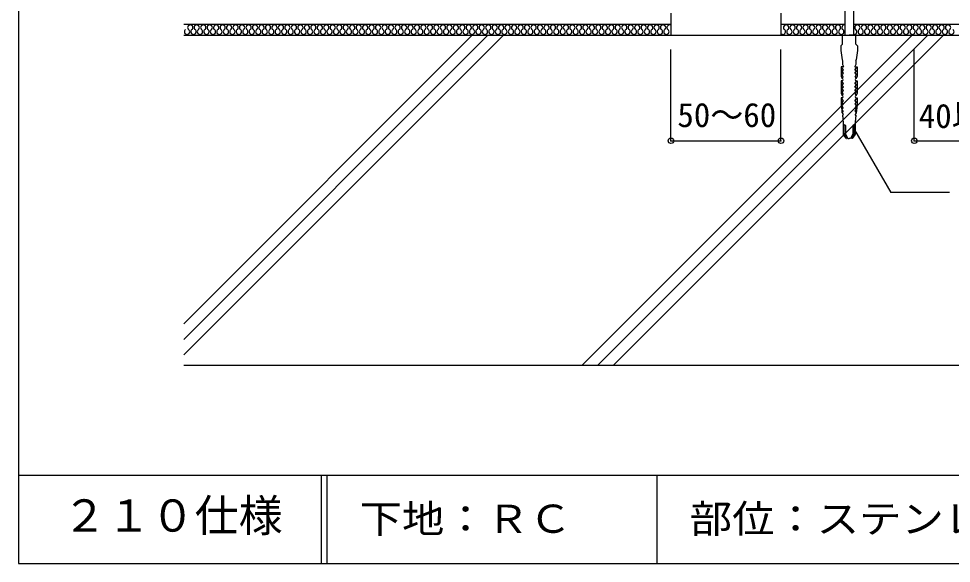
# Model space of a CAD drawing. Units: millimetres, scale not verified. Extents: x -372 to 428, y -616 to 614.
# Drawn here: x -372.5 to 51.4, y -615.6 to -368.1 of the extents above; entities that cross this region are included whole.
import ezdxf
from ezdxf.enums import TextEntityAlignment as Align

# ---------------------------------------------------------------- set-up
doc = ezdxf.new("R2010")
doc.units = ezdxf.units.MM
doc.header["$LTSCALE"] = 5
doc.header["$PDMODE"] = 32
doc.header["$PDSIZE"] = 2.5
for name, color, linetype in [('2-2_in line', 7, 'Continuous'), ('2-3', 3, 'Continuous'), ('2-7_ビス', 7, 'Continuous'), ('2-8_drain他', 4, 'Continuous'), ('2-A_moji', 7, 'Continuous'), ('2-B_dim', 7, 'Continuous'), ('2-D_ハッチ他', 4, 'Continuous'), ('2-E_con他', 4, 'Continuous'), ('F-2', 7, 'Continuous'), ('F-5', 6, 'Continuous'), ('F-7', 1, 'Continuous'), ('F-A', 7, 'Continuous')]:
    doc.layers.add(name, color=color, linetype=linetype)
doc.styles.add('HG丸ｺﾞｼｯｸM-PRO', font='')
doc.styles.add('ＭＳ ゴシック', font='')
doc.styles.get('HG丸ｺﾞｼｯｸM-PRO').set_extended_font_data('HG丸ｺﾞｼｯｸM-PRO')
doc.styles.get('ＭＳ ゴシック').set_extended_font_data('MS Gothic')

msp = doc.modelspace()

# ---------------------------------------------------------------- linework, layer by layer
at = {"layer": '2-2_in line'}
for p, q in [((-297.485, -370.583), (-76.022, -370.583)), ((-26.022, -370.583), (2.978, -370.583)), ((6.978, -370.583), (352.515, -370.583)), ((-297.485, -375.583), (352.515, -375.583))]:
    msp.add_line(p, q, dxfattribs=at)
at = {"layer": '2-3'}
msp.add_line((-297.485, -525.583), (352.515, -525.583), dxfattribs=at)
at = {"layer": '2-7_ビス'}
for p, q in [((2.978, -363.583), (2.978, -375.583)), ((6.978, -363.583), (6.978, -375.583)), ((1.809, -395.207), (1.809, -395.207)), ((1.809, -395.207), (1.809, -395.207)), ((8.146, -395.207), (8.146, -395.207)), ((8.146, -395.207), (8.146, -395.207)), ((1.808, -410.874), (2.242, -411.698)), ((8.147, -410.874), (7.713, -411.698))]:
    msp.add_line(p, q, dxfattribs=at)
for points in [[(1.978, -379.678), (1.978, -375.583), (4.978, -375.583)], [(7.978, -379.678), (7.978, -375.583), (4.978, -375.583)], [(1.978, -379.678), (1.228, -380.503), (1.228, -382.601), (1.776, -386.719), (2.018, -387.126), (1.978, -387.126), (1.978, -388.941), (2.411, -389.765)], [(7.978, -379.678), (8.728, -380.503), (8.728, -382.601), (8.179, -386.719), (7.937, -387.126), (7.978, -387.126), (7.978, -388.941), (7.545, -389.765)], [(2.281, -390.012), (1.303, -390.012), (1.303, -394.246), (1.804, -395.207), (1.809, -395.207)], [(2.349, -391.332), (1.841, -390.507), (1.841, -390.012)], [(2.349, -392.898), (1.841, -392.074), (1.841, -391.596), (2.19, -391.579)], [(2.292, -394.465), (1.841, -393.641), (1.841, -393.163), (2.189, -393.146)], [(7.606, -391.332), (8.114, -390.507), (8.114, -390.012)], [(7.606, -392.898), (8.114, -392.074), (8.114, -391.596), (7.765, -391.579)], [(7.663, -394.465), (8.114, -393.641), (8.114, -393.163), (7.766, -393.146)], [(7.674, -390.012), (8.653, -390.012), (8.653, -394.246), (8.151, -395.207), (8.146, -395.207)], [(1.841, -396.279), (1.303, -396.279), (1.303, -402.076), (1.809, -403.04)], [(1.809, -395.207), (1.813, -394.73), (2.13, -394.712)], [(2.349, -397.598), (1.841, -396.774), (1.841, -396.279)], [(2.349, -399.165), (1.841, -398.341), (1.841, -397.863), (2.189, -397.846)], [(7.606, -397.598), (8.114, -396.774), (8.114, -396.279)], [(7.606, -399.165), (8.114, -398.341), (8.114, -397.863), (7.766, -397.846)], [(8.146, -395.207), (8.143, -394.73), (7.825, -394.712)], [(8.114, -396.279), (8.653, -396.279), (8.653, -402.076), (8.146, -403.04)], [(1.809, -403.041), (1.812, -402.563), (2.133, -402.546)], [(2.349, -400.732), (1.841, -399.907), (1.841, -399.43), (2.189, -399.412)], [(2.292, -402.298), (1.841, -401.474), (1.841, -400.996), (2.189, -400.979)], [(7.606, -400.732), (8.114, -399.907), (8.114, -399.43), (7.766, -399.412)], [(7.663, -402.298), (8.114, -401.474), (8.114, -400.996), (7.766, -400.979)], [(8.146, -403.041), (8.143, -402.563), (7.822, -402.546)], [(1.841, -404.112), (1.303, -404.112), (1.303, -407.361), (1.808, -410.874), (1.809, -410.396), (2.118, -410.379)], [(2.317, -406.998), (1.837, -406.174), (1.841, -405.696), (2.189, -405.679)], [(2.349, -405.432), (1.841, -404.607), (1.841, -404.112)], [(7.606, -405.432), (8.114, -404.607), (8.114, -404.112)], [(7.638, -406.998), (8.119, -406.174), (8.114, -405.696), (7.766, -405.679)], [(8.114, -404.112), (8.653, -404.112), (8.653, -407.361), (8.147, -410.874), (8.146, -410.396), (7.837, -410.379)], [(2.262, -410.132), (1.812, -409.307), (1.814, -408.83), (2.136, -408.812)], [(2.285, -408.565), (1.821, -407.741), (1.825, -407.263), (2.16, -407.246)], [(7.67, -408.565), (8.134, -407.741), (8.13, -407.263), (7.796, -407.246)], [(7.693, -410.132), (8.143, -409.307), (8.141, -408.83), (7.819, -408.812)], [(2.112, -411.946), (1.978, -411.946), (1.978, -412.729), (2.128, -412.729), (2.128, -414.337), (2.134, -414.337)], [(2.184, -414.667), (2.184, -420.617), (2.625, -421.269), (3.628, -422.583), (3.777, -422.583), (2.692, -420.617), (2.692, -416.646)], [(7.771, -414.667), (7.771, -420.617), (7.33, -421.269), (6.328, -422.583), (6.178, -422.583), (7.263, -420.617), (7.263, -416.646)], [(7.843, -411.946), (7.978, -411.946), (7.978, -412.729), (7.828, -412.729), (7.828, -414.337), (7.821, -414.337)], [(3.275, -416.646), (3.275, -420.617), (4.36, -422.583), (4.978, -422.583)], [(6.68, -416.646), (6.68, -420.617), (5.595, -422.583), (4.978, -422.583)]]:
    msp.add_lwpolyline(points, dxfattribs=at)
for centre, major_axis, start_param, end_param in [((2.27, -389.841), (0, -0.172), 0.06848, 2.1628795), ((7.685, -389.841), (0, -0.172), 4.1203058, 6.2147054), ((2.142, -391.356), (0, -0.229), 0.2312026, 1.6765256), ((2.142, -392.923), (0, -0.229), 0.2312026, 1.6765256), ((7.813, -391.356), (0, -0.229), 4.6066597, 6.0519827), ((7.813, -392.923), (0, -0.229), 4.6066597, 6.0519827), ((1.787, -395.743), (0, -0.536), 0.0442118, 3.0973809), ((2.085, -394.489), (0, -0.229), 0.2312026, 1.6765256), ((2.142, -397.623), (0, -0.229), 0.2312026, 1.6765256), ((7.813, -397.623), (0, -0.229), 4.6066597, 6.0519827), ((7.87, -394.489), (0, -0.229), 4.6066597, 6.0519827), ((8.168, -395.743), (0, -0.536), 3.1858044, 6.2389735), ((2.084, -402.323), (0, -0.229), 0.2312026, 1.6765256), ((2.142, -399.189), (0, -0.229), 0.2312026, 1.6765256), ((2.142, -400.756), (0, -0.229), 0.2312026, 1.6765256), ((7.813, -399.189), (0, -0.229), 4.6066597, 6.0519827), ((7.813, -400.756), (0, -0.229), 4.6066597, 6.0519827), ((7.871, -402.323), (0, -0.229), 4.6066597, 6.0519827), ((1.787, -403.576), (0, -0.536), 0.0442118, 3.0973809), ((2.142, -405.456), (0, -0.229), 0.2312026, 1.6765256), ((7.813, -405.456), (0, -0.229), 4.6066597, 6.0519827), ((8.168, -403.576), (0, -0.536), 3.1858044, 6.2389735), ((2.055, -410.156), (0, -0.229), 0.2312026, 1.6765256), ((2.077, -408.589), (0, -0.229), 0.2312026, 1.6765256), ((2.109, -407.023), (0, -0.229), 0.2312026, 1.6765256), ((7.846, -407.023), (0, -0.229), 4.6066597, 6.0519827), ((7.878, -408.589), (0, -0.229), 4.6066597, 6.0519827), ((7.9, -410.156), (0, -0.229), 4.6066597, 6.0519827), ((2.099, -411.773), (0, -0.174), 0.0818475, 2.1771705), ((1.458, -414.631), (0, -0.8), 1.5261677, 1.947508), ((7.856, -411.773), (0, -0.174), 4.1060148, 6.2013378), ((8.497, -414.631), (0, -0.8), 4.3356773, 4.7570176), ((2.984, -416.656), (0, -0.321), 1.5390306, 4.6806232), ((6.972, -416.656), (0, -0.321), 1.6025621, 4.7441547)]:
    msp.add_ellipse(centre, major_axis=major_axis, ratio=0.909574, start_param=start_param, end_param=end_param, dxfattribs=at)
at = {"layer": '2-8_drain他', "color": 7}
for p, q in [((-76.022, -365.583), (-76.022, -375.583)), ((-26.022, -365.583), (-26.022, -375.583))]:
    msp.add_line(p, q, dxfattribs=at)
at = {"layer": '2-A_moji'}
for p in [(7.422, -418.54), (50.555, -447.016)]:
    msp.add_line(p, (23.863, -447.016), dxfattribs=at)
at = {"layer": '2-B_dim'}
for p, q in [((-76.022, -423.575), (-76.022, -382.046)), ((-26.022, -423.575), (-26.022, -382.046)), ((34.603, -423.575), (34.603, -382.046)), ((-76.022, -423.575), (-26.022, -423.575))]:
    msp.add_line(p, q, dxfattribs=at)
msp.add_lwpolyline([(34.603, -423.575), (84.603, -423.575), (84.603, -382.046)], dxfattribs=at)
for p in [(-76.022, -423.575), (-26.022, -423.575)]:
    msp.add_point(p, dxfattribs=at)
at = {"layer": '2-B_dim', "color": 1}
msp.add_point((34.603, -423.575), dxfattribs=at)
at = {"layer": '2-D_ハッチ他'}
for centre, start, end in [((-294.483, -372.124), 307.52351, 232.47649), ((-291.539, -372.124), 307.52351, 232.47649), ((-288.595, -372.124), 307.52351, 232.47649), ((-285.651, -372.124), 307.52351, 232.47649), ((-282.707, -372.124), 307.52351, 232.47649), ((-279.764, -372.124), 307.52351, 232.47649), ((-276.82, -372.124), 307.52351, 232.47649), ((-273.876, -372.124), 307.52351, 232.47649), ((-270.932, -372.124), 307.52351, 232.47649), ((-267.988, -372.124), 307.52351, 232.47649), ((-265.044, -372.124), 307.52351, 232.47649), ((-262.1, -372.124), 307.52351, 232.47649), ((-259.156, -372.124), 307.52351, 232.47649), ((-256.212, -372.124), 307.52351, 232.47649), ((-253.268, -372.124), 307.52351, 232.47649), ((-250.324, -372.124), 307.52351, 232.47649), ((-247.38, -372.124), 307.52351, 232.47649), ((-244.436, -372.124), 307.52351, 232.47649), ((-241.493, -372.124), 307.52351, 232.47649), ((-238.549, -372.124), 307.52351, 232.47649), ((-235.605, -372.124), 307.52351, 232.47649), ((-232.661, -372.124), 307.52351, 232.47649), ((-229.717, -372.124), 307.52351, 232.47649), ((-226.773, -372.124), 307.52351, 232.47649), ((-223.829, -372.124), 307.52351, 232.47649), ((-220.885, -372.124), 307.52351, 232.47649), ((-217.941, -372.124), 307.52351, 232.47649), ((-214.997, -372.124), 307.52351, 232.47649), ((-212.053, -372.124), 307.52351, 232.47649), ((-209.109, -372.124), 307.52351, 232.47649), ((-206.165, -372.124), 307.52351, 232.47649), ((-203.222, -372.124), 307.52351, 232.47649), ((-200.278, -372.124), 307.52351, 232.47649), ((-197.334, -372.124), 307.52351, 232.47649), ((-194.39, -372.124), 307.52351, 232.47649), ((-191.446, -372.124), 307.52351, 232.47649), ((-188.502, -372.124), 307.52351, 232.47649), ((-185.558, -372.124), 307.52351, 232.47649), ((-182.614, -372.124), 307.52351, 232.47649), ((-179.67, -372.124), 307.52351, 232.47649), ((-176.726, -372.124), 307.52351, 232.47649), ((-173.782, -372.124), 307.52351, 232.47649), ((-170.838, -372.124), 307.52351, 232.47649), ((-167.895, -372.124), 307.52351, 232.47649), ((-164.951, -372.124), 307.52351, 232.47649), ((-162.007, -372.124), 307.52351, 232.47649), ((-159.063, -372.124), 307.52351, 232.47649), ((-156.119, -372.124), 307.52351, 232.47649), ((-153.175, -372.124), 307.52351, 232.47649), ((-150.231, -372.124), 307.52351, 232.47649), ((-147.287, -372.124), 307.52351, 232.47649), ((-144.343, -372.124), 307.52351, 232.47649), ((-141.399, -372.124), 307.52351, 232.47649), ((-138.455, -372.124), 307.52351, 232.47649), ((-135.511, -372.124), 307.52351, 232.47649), ((-132.567, -372.124), 307.52351, 232.47649), ((-129.624, -372.124), 307.52351, 232.47649), ((-126.68, -372.124), 307.52351, 232.47649), ((-123.736, -372.124), 307.52351, 232.47649), ((-120.792, -372.124), 307.52351, 232.47649), ((-117.848, -372.124), 307.52351, 232.47649), ((-114.904, -372.124), 307.52351, 232.47649), ((-111.96, -372.124), 307.52351, 232.47649), ((-109.016, -372.124), 307.52351, 232.47649), ((-106.072, -372.124), 307.52351, 232.47649), ((-103.128, -372.124), 307.52351, 232.47649), ((-100.184, -372.124), 307.52351, 232.47649), ((-97.24, -372.124), 307.52351, 232.47649), ((-94.297, -372.124), 307.52351, 232.47649), ((-91.353, -372.124), 307.52351, 232.47649), ((-88.409, -372.124), 307.52351, 232.47649), ((-85.465, -372.124), 307.52351, 232.47649), ((-82.521, -372.124), 307.52351, 232.47649), ((-79.577, -372.124), 307.52351, 232.47649), ((-76.633, -372.124), 59.6482, 232.47649), ((-23.642, -372.124), 307.52351, 232.47649), ((-20.699, -372.124), 307.52351, 232.47649), ((-17.755, -372.124), 307.52351, 232.47649), ((-14.811, -372.124), 307.52351, 232.47649), ((-11.867, -372.124), 307.52351, 232.47649), ((-8.923, -372.124), 307.52351, 232.47649), ((-5.979, -372.124), 307.52351, 232.47649), ((-3.035, -372.124), 307.52351, 232.47649), ((-0.091, -372.124), 307.52351, 232.47649), ((2.853, -372.124), 84.07497, 232.47649), ((8.741, -372.124), 307.52351, 232.47649), ((11.685, -372.124), 307.52351, 232.47649), ((14.629, -372.124), 307.52351, 232.47649), ((17.572, -372.124), 307.52351, 232.47649), ((20.516, -372.124), 307.52351, 232.47649), ((23.46, -372.124), 307.52351, 232.47649), ((26.404, -372.124), 307.52351, 232.47649), ((29.348, -372.124), 307.52351, 232.47649), ((32.292, -372.124), 307.52351, 232.47649), ((35.236, -372.124), 307.52351, 232.47649), ((38.18, -372.124), 307.52351, 232.47649), ((41.124, -372.124), 307.52351, 232.47649), ((44.068, -372.124), 307.52351, 232.47649), ((47.012, -372.124), 307.52351, 232.47649), ((49.956, -372.124), 307.52351, 232.47649), ((-295.955, -374.041), 127.52351, 52.47649), ((-293.011, -374.041), 127.52351, 52.47649), ((-290.067, -374.041), 127.52351, 52.47649), ((-287.123, -374.041), 127.52351, 52.47649), ((-284.179, -374.041), 127.52351, 52.47649), ((-281.235, -374.041), 127.52351, 52.47649), ((-278.292, -374.041), 127.52351, 52.47649), ((-275.348, -374.041), 127.52351, 52.47649), ((-272.404, -374.041), 127.52351, 52.47649), ((-269.46, -374.041), 127.52351, 52.47649), ((-266.516, -374.041), 127.52351, 52.47649), ((-263.572, -374.041), 127.52351, 52.47649), ((-260.628, -374.041), 127.52351, 52.47649), ((-257.684, -374.041), 127.52351, 52.47649), ((-254.74, -374.041), 127.52351, 52.47649), ((-251.796, -374.041), 127.52351, 52.47649), ((-248.852, -374.041), 127.52351, 52.47649), ((-245.908, -374.041), 127.52351, 52.47649), ((-242.964, -374.041), 127.52351, 52.47649), ((-240.021, -374.041), 127.52351, 52.47649), ((-237.077, -374.041), 127.52351, 52.47649), ((-234.133, -374.041), 127.52351, 52.47649), ((-231.189, -374.041), 127.52351, 52.47649), ((-228.245, -374.041), 127.52351, 52.47649), ((-225.301, -374.041), 127.52351, 52.47649), ((-222.357, -374.041), 127.52351, 52.47649), ((-219.413, -374.041), 127.52351, 52.47649), ((-216.469, -374.041), 127.52351, 52.47649), ((-213.525, -374.041), 127.52351, 52.47649), ((-210.581, -374.041), 127.52351, 52.47649), ((-207.637, -374.041), 127.52351, 52.47649), ((-204.694, -374.041), 127.52351, 52.47649), ((-201.75, -374.041), 127.52351, 52.47649), ((-198.806, -374.041), 127.52351, 52.47649), ((-195.862, -374.041), 127.52351, 52.47649), ((-192.918, -374.041), 127.52351, 52.47649), ((-189.974, -374.041), 127.52351, 52.47649), ((-187.03, -374.041), 127.52351, 52.47649), ((-184.086, -374.041), 127.52351, 52.47649), ((-181.142, -374.041), 127.52351, 52.47649), ((-178.198, -374.041), 127.52351, 52.47649), ((-175.254, -374.041), 127.52351, 52.47649), ((-172.31, -374.041), 127.52351, 52.47649), ((-169.366, -374.041), 127.52351, 52.47649), ((-166.423, -374.041), 127.52351, 52.47649), ((-163.479, -374.041), 127.52351, 52.47649), ((-160.535, -374.041), 127.52351, 52.47649), ((-157.591, -374.041), 127.52351, 52.47649), ((-154.647, -374.041), 127.52351, 52.47649), ((-151.703, -374.041), 127.52351, 52.47649), ((-148.759, -374.041), 127.52351, 52.47649), ((-145.815, -374.041), 127.52351, 52.47649), ((-142.871, -374.041), 127.52351, 52.47649), ((-139.927, -374.041), 127.52351, 52.47649), ((-136.983, -374.041), 127.52351, 52.47649), ((-134.039, -374.041), 127.52351, 52.47649), ((-131.096, -374.041), 127.52351, 52.47649), ((-128.152, -374.041), 127.52351, 52.47649), ((-125.208, -374.041), 127.52351, 52.47649), ((-122.264, -374.041), 127.52351, 52.47649), ((-119.32, -374.041), 127.52351, 52.47649), ((-116.376, -374.041), 127.52351, 52.47649), ((-113.432, -374.041), 127.52351, 52.47649), ((-110.488, -374.041), 127.52351, 52.47649), ((-107.544, -374.041), 127.52351, 52.47649), ((-104.6, -374.041), 127.52351, 52.47649), ((-101.656, -374.041), 127.52351, 52.47649), ((-98.712, -374.041), 127.52351, 52.47649), ((-95.768, -374.041), 127.52351, 52.47649), ((-92.825, -374.041), 127.52351, 52.47649), ((-89.881, -374.041), 127.52351, 52.47649), ((-86.937, -374.041), 127.52351, 52.47649), ((-83.993, -374.041), 127.52351, 52.47649), ((-81.049, -374.041), 127.52351, 52.47649), ((-78.105, -374.041), 127.52351, 52.47649), ((-25.114, -374.041), 221.28225, 52.47649), ((-22.17, -374.041), 127.52351, 52.47649), ((-19.227, -374.041), 127.52351, 52.47649), ((-16.283, -374.041), 127.52351, 52.47649), ((-13.339, -374.041), 127.52351, 52.47649), ((-10.395, -374.041), 127.52351, 52.47649), ((-7.451, -374.041), 127.52351, 52.47649), ((-4.507, -374.041), 127.52351, 52.47649), ((-1.563, -374.041), 127.52351, 52.47649), ((1.381, -374.041), 127.52351, 52.47649), ((7.269, -374.041), 256.05739, 52.47649), ((10.213, -374.041), 127.52351, 52.47649), ((13.157, -374.041), 127.52351, 52.47649), ((16.1, -374.041), 127.52351, 52.47649), ((19.044, -374.041), 127.52351, 52.47649), ((21.988, -374.041), 127.52351, 52.47649), ((24.932, -374.041), 127.52351, 52.47649), ((27.876, -374.041), 127.52351, 52.47649), ((30.82, -374.041), 127.52351, 52.47649), ((33.764, -374.041), 127.52351, 52.47649), ((36.708, -374.041), 127.52351, 52.47649), ((39.652, -374.041), 127.52351, 52.47649), ((42.596, -374.041), 127.52351, 52.47649), ((45.54, -374.041), 127.52351, 52.47649), ((48.484, -374.041), 127.52351, 52.47649), ((51.428, -374.041), 127.52351, 52.47649)]:
    msp.add_arc(centre, 1.208, start, end, dxfattribs=at)
at = {"layer": '2-E_con他'}
for p, q in [((-297.485, -506.753), (-166.314, -375.583)), ((-297.485, -520.895), (-152.172, -375.583)), ((-297.485, -513.824), (-159.243, -375.583)), ((-116.314, -525.583), (33.686, -375.583)), ((-109.243, -525.583), (40.757, -375.583)), ((-102.172, -525.583), (47.828, -375.583))]:
    msp.add_line(p, q, dxfattribs=at)
at = {"layer": 'F-2'}
msp.add_line((-82.485, -575.583), (-82.485, -615.583), dxfattribs=at)
at = {"layer": 'F-5'}
for p, q in [((-372.485, -575.583), (427.515, -575.583)), ((-234.985, -575.583), (-234.985, -615.583)), ((-232.485, -575.583), (-232.485, -615.583))]:
    msp.add_line(p, q, dxfattribs=at)
at = {"layer": 'F-7'}
for p, q in [((-372.485, -25.583), (-372.485, -615.583)), ((-372.485, -615.583), (427.515, -615.583))]:
    msp.add_line(p, q, dxfattribs=at)

# ---------------------------------------------------------------- texts
at = {"layer": '2-B_dim', "style": 'ＭＳ ゴシック'}
for s, p in [('50～60', (-73.104, -420.635)), ('40以上', (36.615, -421.075))]:
    msp.add_text(s, height=11, dxfattribs=at).set_placement(p, align=Align.BOTTOM_LEFT)
at = {"layer": 'F-A', "style": 'HG丸ｺﾞｼｯｸM-PRO'}
msp.add_text('２１０仕様', height=14.66, dxfattribs=at).set_placement((-352.485, -605.583), align=Align.BOTTOM_LEFT)
at = {"layer": 'F-A', "style": 'HG丸ｺﾞｼｯｸM-PRO', "width": 1.1}
for s, p in [('下地：ＲＣ', (-217.485, -605.583)), ('部位：ステンレスベントロン', (-67.485, -605.583))]:
    msp.add_text(s, height=12.83, dxfattribs=at).set_placement(p, align=Align.BOTTOM_LEFT)

doc.saveas('drawing.dxf')
